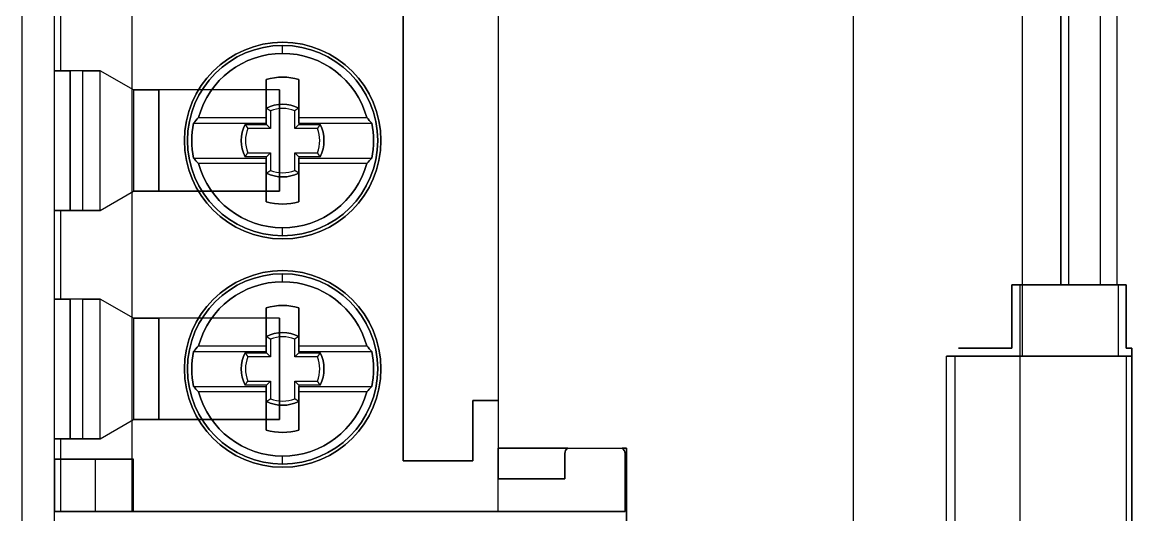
# Model space of a CAD drawing. Header units: inches. Extents: x 0 to 92454, y -34894 to 11.
# Drawn here: x 0.747 to 2.125, y 5.409 to 6.021 of the extents above; entities that cross this region are included whole.
import ezdxf

# ---------------------------------------------------------------- set-up
doc = ezdxf.new("R2010")
doc.units = ezdxf.units.IN
doc.header["$MEASUREMENT"] = 0

# ---------------------------------------------------------------- blocks, each defined once
blk = doc.blocks.new('2023_07_21_11_46_31_0481')
at = {"color": 7}
for p, q in [((45.2, 32.9, 152), (45.2, 241.9, 152)), ((18.986, 92.2, 123), (18.986, 182.6, 123)), ((20, 92.2, 151.99), (20, 182.6, 151.99)), ((22.45, 137.5, 123), (22.45, 182.5, 123)), ((31, 180.9, 142.19), (31, 139.1, 142.19)), ((31, 139.1, 151.99), (31, 180.9, 151.99)), ((34, 180.5, 152), (34, 139.5, 152)), ((50.533, 142.4, 142), (50.533, 167.4, 142)), ((51.739, 165.15, 151.7), (51.739, 144.65, 151.7)), ((51.739, 165.15, 151.7), (51.739, 144.65, 151.7)), ((51.746, 144.65, 151.7), (51.746, 165.15, 151.7)), ((51.746, 144.65, 151.7), (51.746, 165.15, 151.7)), ((52, 144.65, 145), (52, 165.15, 145)), ((53, 144.65, 142), (53, 165.15, 142)), ((53.525, 144.65, 151.7), (53.525, 165.15, 151.7)), ((34, 156.501, 142.19), (34, 141, 142.19)), ((20, 151.4, 151.79), (20, 154.2, 151.79)), ((20, 151.4, 123.39), (20, 154.2, 123.39)), ((20.2, 151.4, 151.99), (20.2, 154.2, 151.99)), ((20.2, 151.4, 151.99), (20.2, 154.2, 151.99)), ((20.2, 151.4, 123.19), (20.2, 154.2, 123.19)), ((27.2, 152.3, 145.49), (27.2, 152.3, 151.99)), ((27.2, 152.3, 145.49), (27.2, 152.3, 151.99)), ((27.2, 151.95, 147.89), (27.2, 152.2, 145.49)), ((27.2, 151.95, 147.89), (27.2, 152.2, 145.49)), ((20.2, 151.4, 151.99), (20.5, 151.4, 151.99)), ((20.5, 151.4, 151.99), (20.5, 147, 151.99)), ((21.45, 147, 130.69), (21.45, 151.4, 130.69)), ((22.5, 150.8, 130.69), (21.45, 151.4, 130.69)), ((26.685, 151.127, 146.79), (26.685, 151.127, 147.89)), ((26.685, 151.127, 146.79), (26.685, 149.75, 146.79)), ((26.685, 149.923, 147.89), (26.685, 151.127, 147.89)), ((27.715, 151.127, 146.79), (27.715, 151.127, 147.89)), ((27.715, 149.75, 146.79), (27.715, 151.127, 146.79)), ((27.715, 151.127, 147.89), (27.715, 149.923, 147.89)), ((27.1, 150.8, 130.69), (22.5, 150.8, 130.69)), ((27.1, 147.6, 130.69), (27.1, 150.8, 130.69)), ((26.688, 149.712, 146.79), (26.688, 150.225, 146.79)), ((26.819, 150.14, 146.3), (26.819, 149.581, 146.3)), ((27.581, 149.581, 146.3), (27.581, 150.14, 146.3)), ((27.712, 150.225, 146.79), (27.712, 149.712, 146.79)), ((24.547, 149.923, 147.89), (26.685, 149.923, 147.89)), ((27.715, 149.923, 147.89), (29.853, 149.923, 147.89)), ((24.389, 149.75, 146.79), (26.685, 149.75, 146.79)), ((26.017, 149.712, 146.79), (26.688, 149.712, 146.79)), ((26.819, 149.581, 146.3), (26.102, 149.581, 146.3)), ((28.298, 149.581, 146.3), (27.581, 149.581, 146.3)), ((27.712, 149.712, 146.79), (28.383, 149.712, 146.79)), ((27.715, 149.75, 146.79), (30.011, 149.75, 146.79)), ((26.102, 148.819, 146.3), (26.819, 148.819, 146.3)), ((26.819, 148.819, 146.3), (26.819, 148.26, 146.3)), ((27.581, 148.26, 146.3), (27.581, 148.819, 146.3)), ((27.581, 148.819, 146.3), (28.298, 148.819, 146.3)), ((24.389, 148.65, 146.79), (26.685, 148.65, 146.79)), ((26.685, 148.477, 147.89), (24.547, 148.477, 147.89)), ((26.688, 148.688, 146.79), (26.017, 148.688, 146.79)), ((26.685, 148.65, 146.79), (26.685, 147.273, 146.79)), ((26.685, 147.273, 147.89), (26.685, 148.477, 147.89)), ((26.688, 148.175, 146.79), (26.688, 148.688, 146.79)), ((28.383, 148.688, 146.79), (27.712, 148.688, 146.79)), ((27.712, 148.688, 146.79), (27.712, 148.175, 146.79)), ((27.715, 148.65, 146.79), (30.011, 148.65, 146.79)), ((27.715, 147.273, 146.79), (27.715, 148.65, 146.79)), ((27.715, 148.477, 147.89), (27.715, 147.273, 147.89)), ((29.853, 148.477, 147.89), (27.715, 148.477, 147.89)), ((21.45, 147, 130.69), (22.5, 147.6, 130.69)), ((22.5, 147.6, 130.69), (27.1, 147.6, 130.69)), ((20, 144.2, 151.79), (20, 147, 151.79)), ((20, 144.2, 123.39), (20, 147, 123.39)), ((20.5, 147, 151.99), (20.2, 147, 151.99)), ((20.2, 144.2, 151.99), (20.2, 147, 151.99)), ((20.2, 144.2, 151.99), (20.2, 147, 151.99)), ((20.2, 144.2, 123.19), (20.2, 147, 123.19)), ((26.685, 147.273, 146.79), (26.685, 147.273, 147.89)), ((27.715, 147.273, 146.79), (27.715, 147.273, 147.89)), ((27.2, 146.2, 145.49), (27.2, 146.45, 147.89)), ((27.2, 146.2, 145.49), (27.2, 146.45, 147.89)), ((27.2, 146.1, 151.99), (27.2, 146.1, 145.49)), ((27.2, 146.1, 151.99), (27.2, 146.1, 145.49)), ((27.2, 145.1, 145.49), (27.2, 145.1, 151.99)), ((27.2, 145.1, 145.49), (27.2, 145.1, 151.99)), ((27.2, 144.75, 147.89), (27.2, 145, 145.49)), ((27.2, 144.75, 147.89), (27.2, 145, 145.49)), ((50.2, 144.65, 145.443), (50.2, 142.65, 145.443)), ((50.2, 142.65, 151.257), (50.2, 144.65, 151.257)), ((50.45, 144.65, 147.688), (50.45, 142.4, 147.688)), ((50.45, 144.65, 149.312), (50.45, 142.4, 149.312)), ((51.746, 144.65, 151.7), (53.525, 144.65, 151.7)), ((53.8, 144.65, 142), (53, 144.65, 142)), ((53.55, 144.65, 147.688), (53.55, 142.4, 147.688)), ((53.55, 144.65, 149.312), (53.55, 142.4, 149.312)), ((53.8, 142.65, 142), (53.8, 144.65, 142)), ((20.2, 144.2, 151.99), (20.5, 144.2, 151.99)), ((20.5, 144.2, 151.99), (20.5, 139.8, 151.99)), ((21.45, 139.8, 130.69), (21.45, 144.2, 130.69)), ((22.5, 143.6, 130.69), (21.45, 144.2, 130.69)), ((26.685, 143.927, 146.79), (26.685, 143.927, 147.89)), ((26.685, 143.927, 146.79), (26.685, 142.55, 146.79)), ((26.685, 142.723, 147.89), (26.685, 143.927, 147.89)), ((27.715, 143.927, 146.79), (27.715, 143.927, 147.89)), ((27.715, 142.55, 146.79), (27.715, 143.927, 146.79)), ((27.715, 143.927, 147.89), (27.715, 142.723, 147.89)), ((27.1, 143.6, 130.69), (22.5, 143.6, 130.69)), ((27.1, 140.4, 130.69), (27.1, 143.6, 130.69)), ((26.688, 142.512, 146.79), (26.688, 143.025, 146.79)), ((26.819, 142.94, 146.3), (26.819, 142.381, 146.3)), ((27.581, 142.381, 146.3), (27.581, 142.94, 146.3)), ((27.712, 143.025, 146.79), (27.712, 142.512, 146.79)), ((24.389, 142.55, 146.79), (26.685, 142.55, 146.79)), ((24.547, 142.723, 147.89), (26.685, 142.723, 147.89)), ((26.017, 142.512, 146.79), (26.688, 142.512, 146.79)), ((27.712, 142.512, 146.79), (28.383, 142.512, 146.79)), ((27.715, 142.723, 147.89), (29.853, 142.723, 147.89)), ((27.715, 142.55, 146.79), (30.011, 142.55, 146.79)), ((53.982, 142.65, 142), (53.8, 142.65, 142)), ((53.982, 142.4, 142), (53.982, 142.65, 142)), ((26.819, 142.381, 146.3), (26.102, 142.381, 146.3)), ((28.298, 142.381, 146.3), (27.581, 142.381, 146.3)), ((48.4, 142.4, 146.5), (48.133, 142.4, 146.5)), ((48.133, 132.4, 146.5), (48.133, 142.4, 146.5)), ((48.4, 142.4, 146.5), (48.4, 132.4, 146.5)), ((53.8, 142.4, 152), (50.45, 142.4, 152)), ((50.45, 142.4, 152), (50.45, 132.4, 152)), ((50.533, 142.4, 142), (53.982, 142.4, 142)), ((53.8, 142.4, 152), (53.8, 132.4, 152)), ((24.389, 141.45, 146.79), (26.685, 141.45, 146.79)), ((26.688, 141.488, 146.79), (26.017, 141.488, 146.79)), ((26.102, 141.619, 146.3), (26.819, 141.619, 146.3)), ((26.685, 141.45, 146.79), (26.685, 140.073, 146.79)), ((26.688, 140.975, 146.79), (26.688, 141.488, 146.79)), ((26.819, 141.619, 146.3), (26.819, 141.06, 146.3)), ((27.581, 141.06, 146.3), (27.581, 141.619, 146.3)), ((27.581, 141.619, 146.3), (28.298, 141.619, 146.3)), ((28.383, 141.488, 146.79), (27.712, 141.488, 146.79)), ((27.712, 141.488, 146.79), (27.712, 140.975, 146.79)), ((27.715, 141.45, 146.79), (30.011, 141.45, 146.79)), ((27.715, 140.073, 146.79), (27.715, 141.45, 146.79)), ((26.685, 141.277, 147.89), (24.547, 141.277, 147.89)), ((26.685, 140.073, 147.89), (26.685, 141.277, 147.89)), ((27.715, 141.277, 147.89), (27.715, 140.073, 147.89)), ((29.853, 141.277, 147.89), (27.715, 141.277, 147.89)), ((33.2, 139.1, 142.19), (33.2, 141, 142.19)), ((33.2, 141, 142.19), (34, 141, 142.19)), ((34, 141, 151.99), (33.2, 141, 151.99)), ((33.2, 141, 151.99), (33.2, 139.1, 151.99)), ((34, 141, 151.99), (34, 139.5, 151.99)), ((21.45, 139.8, 130.69), (22.5, 140.4, 130.69)), ((22.5, 140.4, 130.69), (27.1, 140.4, 130.69)), ((26.685, 140.073, 146.79), (26.685, 140.073, 147.89)), ((27.715, 140.073, 146.79), (27.715, 140.073, 147.89)), ((20, 137.5, 123.39), (20, 139.8, 123.39)), ((20, 137.5, 151.79), (20, 139.8, 151.79)), ((20.5, 139.8, 151.99), (20.2, 139.8, 151.99)), ((20.2, 137.5, 151.99), (20.2, 139.8, 151.99)), ((20.2, 137.5, 123.19), (20.2, 139.8, 123.19)), ((20.2, 137.5, 151.99), (20.2, 139.8, 151.99)), ((34, 139.5, 152), (38.05, 139.5, 152)), ((34, 137.5, 151.99), (34, 139.5, 151.99)), ((36.195, 139.5, 123), (34, 139.5, 123)), ((34, 139.5, 123), (34, 138.53, 123)), ((36.1, 139.33, 123), (36.1, 139.33, 139.69)), ((36.1, 139.33, 139.69), (36.1, 138.53, 139.69)), ((36.1, 138.53, 123), (36.1, 139.33, 123)), ((36.195, 139.5, 123), (36.195, 139.5, 139.69)), ((36.195, 139.5, 139.69), (37.905, 139.5, 139.69)), ((38.05, 139.5, 123), (37.905, 139.5, 123)), ((37.905, 139.5, 139.69), (37.905, 139.5, 123)), ((38, 139.33, 123), (38, 137.5, 123)), ((38, 139.33, 139.69), (38, 139.33, 123)), ((38, 137.5, 139.69), (38, 139.33, 139.69)), ((38.05, 139.5, 152), (38.05, 135.3, 152)), ((38.05, 135.3, 123), (38.05, 139.5, 123)), ((20, 137.5, 124.29), (20, 139.15, 124.29)), ((20, 139.15, 124.29), (21.3, 139.15, 124.29)), ((21.3, 137.5, 124.29), (21.3, 139.15, 124.29)), ((27.2, 139, 145.49), (27.2, 139.25, 147.89)), ((27.2, 139, 145.49), (27.2, 139.25, 147.89)), ((31, 139.1, 142.19), (33.2, 139.1, 142.19)), ((33.2, 139.1, 151.99), (31, 139.1, 151.99)), ((27.2, 138.9, 151.99), (27.2, 138.9, 145.49)), ((27.2, 138.9, 151.99), (27.2, 138.9, 145.49)), ((36.1, 138.53, 139.69), (34, 138.53, 139.69)), ((34, 137.5, 139.69), (34, 138.53, 139.69)), ((34, 138.53, 123), (36.1, 138.53, 123)), ((21.3, 137.5, 124.29), (20, 137.5, 124.29)), ((20.2, 137.5, 151.99), (34, 137.5, 151.99)), ((38, 137.5, 123), (22.45, 137.5, 123)), ((34, 137.5, 139.69), (38, 137.5, 139.69))]:
    blk.add_line(p, q, dxfattribs=at)
at = {"color": 7, "extrusion": (0.882353, 0, 0.470588)}
for p, q in [((45.2, 32.9, 152), (45.2, 241.9, 152)), ((50.533, 142.4, 142), (50.533, 167.4, 142)), ((48.133, 132.4, 146.5), (48.133, 142.4, 146.5)), ((48.133, 142.4, 146.5), (50.533, 142.4, 142))]:
    blk.add_line(p, q, dxfattribs=at)
at = {"color": 7, "extrusion": (-0.994891, 0, 0.100955)}
blk.add_line((18.986, 92.2, 123), (18.986, 182.6, 123), dxfattribs=at)
at = {"color": 7, "extrusion": (1, 0, 0)}
for p, q in [((20, 92.2, 151.99), (20, 182.6, 151.99)), ((31, 139.1, 151.99), (31, 180.9, 151.99)), ((31, 180.9, 142.19), (31, 139.1, 142.19)), ((20, 151.4, 151.79), (20, 154.2, 151.79)), ((20, 147, 143.99), (20, 151.4, 143.99)), ((20, 151.4, 143.99), (20, 151.4, 151.79)), ((26.685, 151.127, 146.79), (26.685, 149.75, 146.79)), ((26.685, 151.127, 146.79), (26.685, 151.127, 147.89)), ((26.685, 149.923, 147.89), (26.685, 151.127, 147.89)), ((26.685, 149.75, 146.79), (26.685, 149.923, 147.89)), ((26.685, 148.477, 147.89), (26.685, 148.65, 146.79)), ((26.685, 148.65, 146.79), (26.685, 147.273, 146.79)), ((26.685, 147.273, 147.89), (26.685, 148.477, 147.89)), ((20, 144.2, 151.79), (20, 147, 151.79)), ((20, 147, 151.79), (20, 147, 143.99)), ((26.685, 147.273, 146.79), (26.685, 147.273, 147.89)), ((50.2, 144.65, 145.443), (50.2, 142.65, 145.443)), ((50.2, 144.65, 145.443), (50.2, 144.65, 151.257)), ((50.2, 142.65, 151.257), (50.2, 144.65, 151.257)), ((20, 139.8, 143.99), (20, 144.2, 143.99)), ((20, 144.2, 143.99), (20, 144.2, 151.79)), ((26.685, 143.927, 146.79), (26.685, 142.55, 146.79)), ((26.685, 143.927, 146.79), (26.685, 143.927, 147.89)), ((26.685, 142.723, 147.89), (26.685, 143.927, 147.89)), ((26.685, 142.55, 146.79), (26.685, 142.723, 147.89)), ((50.2, 142.65, 151.257), (50.2, 142.65, 145.443)), ((26.685, 141.277, 147.89), (26.685, 141.45, 146.79)), ((26.685, 141.45, 146.79), (26.685, 140.073, 146.79)), ((26.685, 140.073, 147.89), (26.685, 141.277, 147.89)), ((26.685, 140.073, 146.79), (26.685, 140.073, 147.89)), ((20, 137.5, 151.79), (20, 139.8, 151.79)), ((20, 139.8, 151.79), (20, 139.8, 143.99)), ((34, 139.5, 123), (34, 138.53, 123)), ((34, 139.5, 123), (34, 139.5, 151.99)), ((34, 137.5, 151.99), (34, 139.5, 151.99)), ((38, 139.33, 123), (38, 137.5, 123)), ((38, 139.33, 139.69), (38, 139.33, 123)), ((38, 137.5, 139.69), (38, 139.33, 139.69)), ((20, 135.8, 143.99), (20, 139.15, 143.99)), ((20, 139.15, 143.99), (20, 139.15, 150.59)), ((20, 139.15, 150.59), (20, 137.5, 150.59)), ((31, 139.1, 151.99), (31, 139.1, 142.19)), ((34, 137.5, 139.69), (34, 138.53, 139.69)), ((34, 138.53, 123), (34, 138.53, 139.69)), ((20, 137.5, 150.59), (20, 137.5, 151.79)), ((34, 137.5, 151.99), (34, 137.5, 139.69)), ((38, 137.5, 139.69), (38, 137.5, 123))]:
    blk.add_line(p, q, dxfattribs=at)
at = {"color": 7, "extrusion": (0, 0, -1)}
for p, q in [((22.45, 137.5, 123.19), (22.45, 182.5, 123.19)), ((20, 151.4, 143.99), (20, 154.2, 143.99)), ((20.2, 151.4, 123.19), (20.2, 154.2, 123.19)), ((20, 147, 143.99), (20, 151.4, 143.99)), ((20.9, 151.4, 123.19), (20.2, 151.4, 123.19)), ((21.45, 151.4, 150.99), (20.5, 151.4, 150.99)), ((20.5, 147, 150.99), (20.5, 151.4, 150.99)), ((20.9, 147, 123.19), (20.9, 151.4, 123.19)), ((22.5, 150.8, 150.99), (21.45, 151.4, 150.99)), ((22.5, 150.8, 134.89), (22.5, 147.6, 134.89)), ((27.1, 150.8, 134.89), (22.5, 150.8, 134.89)), ((23.3, 150.8, 150.99), (22.5, 150.8, 150.99)), ((23.3, 147.6, 150.99), (23.3, 150.8, 150.99)), ((27.1, 150.8, 134.89), (27.1, 147.6, 134.89)), ((21.45, 147, 150.99), (22.5, 147.6, 150.99)), ((27.1, 147.6, 134.89), (22.5, 147.6, 134.89)), ((22.5, 147.6, 150.99), (23.3, 147.6, 150.99)), ((20, 144.2, 143.99), (20, 147, 143.99)), ((20.2, 144.2, 123.19), (20.2, 147, 123.19)), ((20.2, 147, 123.19), (20.9, 147, 123.19)), ((21.45, 147, 150.99), (20.5, 147, 150.99)), ((20, 139.8, 143.99), (20, 144.2, 143.99)), ((20.9, 144.2, 123.19), (20.2, 144.2, 123.19)), ((21.45, 144.2, 150.99), (20.5, 144.2, 150.99)), ((20.5, 139.8, 150.99), (20.5, 144.2, 150.99)), ((20.9, 139.8, 123.19), (20.9, 144.2, 123.19)), ((22.5, 143.6, 150.99), (21.45, 144.2, 150.99)), ((22.5, 143.6, 134.89), (22.5, 140.4, 134.89)), ((27.1, 143.6, 134.89), (22.5, 143.6, 134.89)), ((23.3, 143.6, 150.99), (22.5, 143.6, 150.99)), ((23.3, 140.4, 150.99), (23.3, 143.6, 150.99)), ((27.1, 143.6, 134.89), (27.1, 140.4, 134.89)), ((21.45, 139.8, 150.99), (22.5, 140.4, 150.99)), ((27.1, 140.4, 134.89), (22.5, 140.4, 134.89)), ((22.5, 140.4, 150.99), (23.3, 140.4, 150.99)), ((20, 139.15, 143.99), (20, 139.8, 143.99)), ((20.2, 137.5, 123.19), (20.2, 139.8, 123.19)), ((20.2, 139.8, 123.19), (20.9, 139.8, 123.19)), ((21.45, 139.8, 150.99), (20.5, 139.8, 150.99)), ((20, 135.8, 143.99), (20, 139.15, 143.99)), ((20, 139.15, 150.59), (20, 137.5, 150.59)), ((22.5, 139.15, 150.59), (20, 139.15, 150.59)), ((22.5, 137.5, 150.59), (22.5, 139.15, 150.59)), ((20, 137.5, 150.59), (22.5, 137.5, 150.59)), ((22.45, 137.5, 123.19), (20.2, 137.5, 123.19))]:
    blk.add_line(p, q, dxfattribs=at)
at = {"color": 7, "extrusion": (-1, 0, 0)}
for p, q in [((22.45, 137.5, 123), (22.45, 182.5, 123)), ((22.45, 137.5, 123.19), (22.45, 182.5, 123.19)), ((34, 180.5, 152), (34, 139.5, 152)), ((52, 144.65, 145), (52, 165.15, 145)), ((52, 144.65, 143), (52, 165.15, 143)), ((34, 156.501, 142.19), (34, 141, 142.19)), ((20, 151.4, 143.99), (20, 154.2, 143.99)), ((20, 151.4, 123.39), (20, 154.2, 123.39)), ((20, 151.4, 123.39), (20, 151.4, 143.99)), ((20.5, 151.4, 150.99), (20.5, 151.4, 151.99)), ((20.5, 147, 150.99), (20.5, 151.4, 150.99)), ((20.5, 151.4, 151.99), (20.5, 147, 151.99)), ((20.9, 151.4, 123.19), (20.9, 151.4, 129.09)), ((20.9, 147, 123.19), (20.9, 151.4, 123.19)), ((20.9, 147, 129.09), (20.9, 151.4, 129.09)), ((21.45, 147, 130.69), (21.45, 151.4, 130.69)), ((21.45, 151.4, 129.64), (21.45, 151.4, 130.69)), ((21.45, 147, 129.64), (21.45, 151.4, 129.64)), ((27.715, 151.127, 147.89), (27.715, 149.923, 147.89)), ((27.715, 151.127, 146.79), (27.715, 151.127, 147.89)), ((27.715, 149.75, 146.79), (27.715, 151.127, 146.79)), ((22.5, 150.8, 143.104), (22.5, 147.6, 143.104)), ((22.5, 150.8, 143.104), (22.5, 150.8, 134.89)), ((22.5, 150.8, 134.89), (22.5, 147.6, 134.89)), ((23.3, 150.8, 144.49), (23.3, 147.6, 144.49)), ((23.3, 147.6, 150.99), (23.3, 150.8, 150.99)), ((23.3, 150.8, 150.99), (23.3, 150.8, 144.49)), ((27.1, 147.6, 130.69), (27.1, 150.8, 130.69)), ((27.1, 150.8, 134.89), (27.1, 147.6, 134.89)), ((27.1, 150.8, 130.69), (27.1, 150.8, 134.89)), ((27.715, 149.923, 147.89), (27.715, 149.75, 146.79)), ((27.715, 148.65, 146.79), (27.715, 148.477, 147.89)), ((27.715, 147.273, 146.79), (27.715, 148.65, 146.79)), ((27.715, 148.477, 147.89), (27.715, 147.273, 147.89)), ((22.5, 147.6, 143.104), (22.5, 147.6, 134.89)), ((23.3, 147.6, 150.99), (23.3, 147.6, 144.49)), ((27.1, 147.6, 134.89), (27.1, 147.6, 130.69)), ((20, 144.2, 143.99), (20, 147, 143.99)), ((20, 147, 143.99), (20, 147, 123.39)), ((20, 144.2, 123.39), (20, 147, 123.39)), ((20.5, 147, 150.99), (20.5, 147, 151.99)), ((20.9, 147, 123.19), (20.9, 147, 129.09)), ((21.45, 147, 129.64), (21.45, 147, 130.69)), ((27.715, 147.273, 146.79), (27.715, 147.273, 147.89)), ((50.45, 144.65, 149.312), (50.45, 144.65, 147.688)), ((50.45, 144.65, 147.688), (50.45, 142.4, 147.688)), ((50.45, 144.65, 149.312), (50.45, 142.4, 149.312)), ((52, 144.65, 143), (52, 144.65, 145)), ((53.8, 144.65, 151.828), (53.8, 142.65, 151.828)), ((53.8, 144.65, 151.828), (53.8, 144.65, 142)), ((53.8, 142.65, 142), (53.8, 144.65, 142)), ((20, 144.2, 123.39), (20, 144.2, 143.99)), ((20.5, 144.2, 150.99), (20.5, 144.2, 151.99)), ((20.5, 139.8, 150.99), (20.5, 144.2, 150.99)), ((20.5, 144.2, 151.99), (20.5, 139.8, 151.99)), ((20.9, 144.2, 123.19), (20.9, 144.2, 129.09)), ((20.9, 139.8, 123.19), (20.9, 144.2, 123.19)), ((20.9, 139.8, 129.09), (20.9, 144.2, 129.09)), ((21.45, 139.8, 130.69), (21.45, 144.2, 130.69)), ((21.45, 144.2, 129.64), (21.45, 144.2, 130.69)), ((21.45, 139.8, 129.64), (21.45, 144.2, 129.64)), ((27.715, 143.927, 147.89), (27.715, 142.723, 147.89)), ((27.715, 143.927, 146.79), (27.715, 143.927, 147.89)), ((27.715, 142.55, 146.79), (27.715, 143.927, 146.79)), ((22.5, 143.6, 143.104), (22.5, 140.4, 143.104)), ((22.5, 143.6, 143.104), (22.5, 143.6, 134.89)), ((22.5, 143.6, 134.89), (22.5, 140.4, 134.89)), ((23.3, 143.6, 144.49), (23.3, 140.4, 144.49)), ((23.3, 140.4, 150.99), (23.3, 143.6, 150.99)), ((23.3, 143.6, 150.99), (23.3, 143.6, 144.49)), ((27.1, 140.4, 130.69), (27.1, 143.6, 130.69)), ((27.1, 143.6, 134.89), (27.1, 140.4, 134.89)), ((27.1, 143.6, 130.69), (27.1, 143.6, 134.89)), ((27.715, 142.723, 147.89), (27.715, 142.55, 146.79)), ((53.8, 142.65, 142), (53.8, 142.65, 151.828)), ((53.982, 142.65, 151.913), (53.982, 132.15, 151.913)), ((53.982, 142.65, 151.913), (53.982, 142.65, 142)), ((53.982, 142.4, 142), (53.982, 142.65, 142)), ((48.4, 142.4, 149.95), (48.4, 132.4, 149.95)), ((48.4, 142.4, 149.95), (48.4, 142.4, 146.5)), ((48.4, 142.4, 146.5), (48.4, 132.4, 146.5)), ((50.45, 142.4, 149.312), (50.45, 142.4, 147.688)), ((53.982, 142.4, 151.818), (53.982, 142.4, 142)), ((53.982, 132.4, 151.818), (53.982, 142.4, 151.818)), ((27.715, 141.45, 146.79), (27.715, 141.277, 147.89)), ((27.715, 140.073, 146.79), (27.715, 141.45, 146.79)), ((27.715, 141.277, 147.89), (27.715, 140.073, 147.89)), ((33.2, 141, 151.99), (33.2, 139.1, 151.99)), ((33.2, 141, 151.99), (33.2, 141, 142.19)), ((33.2, 139.1, 142.19), (33.2, 141, 142.19)), ((34, 141, 151.99), (34, 139.5, 151.99)), ((34, 141, 142.19), (34, 141, 151.99)), ((22.5, 140.4, 143.104), (22.5, 140.4, 134.89)), ((23.3, 140.4, 150.99), (23.3, 140.4, 144.49)), ((27.1, 140.4, 134.89), (27.1, 140.4, 130.69)), ((27.715, 140.073, 146.79), (27.715, 140.073, 147.89)), ((20, 139.15, 143.99), (20, 139.8, 143.99)), ((20, 139.8, 143.99), (20, 139.8, 123.39)), ((20, 137.5, 123.39), (20, 139.8, 123.39)), ((20.5, 139.8, 150.99), (20.5, 139.8, 151.99)), ((20.9, 139.8, 123.19), (20.9, 139.8, 129.09)), ((21.45, 139.8, 129.64), (21.45, 139.8, 130.69)), ((34, 139.5, 151.99), (34, 139.5, 152)), ((36.1, 138.53, 123), (36.1, 139.33, 123)), ((36.1, 139.33, 139.69), (36.1, 138.53, 139.69)), ((36.1, 139.33, 123), (36.1, 139.33, 139.69)), ((38.05, 139.5, 152), (38.05, 135.3, 152)), ((38.05, 139.5, 123), (38.05, 139.5, 152)), ((38.05, 135.3, 123), (38.05, 139.5, 123)), ((20, 137.5, 124.29), (20, 139.15, 124.29)), ((20, 139.15, 124.29), (20, 139.15, 143.99)), ((22.5, 139.15, 126.368), (22.5, 139.15, 150.59)), ((22.5, 137.5, 126.368), (22.5, 139.15, 126.368)), ((22.5, 137.5, 150.59), (22.5, 139.15, 150.59)), ((33.2, 139.1, 151.99), (33.2, 139.1, 142.19)), ((36.1, 138.53, 123), (36.1, 138.53, 139.69)), ((20, 137.5, 123.39), (20, 137.5, 124.29)), ((22.45, 137.5, 123), (22.45, 137.5, 123.19)), ((22.5, 137.5, 150.59), (22.5, 137.5, 126.368))]:
    blk.add_line(p, q, dxfattribs=at)
at = {"color": 7, "extrusion": (-0.707107, 0, -0.707107)}
for p, q in [((52, 144.65, 143), (52, 165.15, 143)), ((53, 144.65, 142), (53, 165.15, 142)), ((53, 144.65, 142), (52, 144.65, 143))]:
    blk.add_line(p, q, dxfattribs=at)
at = {"color": 7, "extrusion": (-0.422618, 0, 0.906308)}
for p, q in [((53.525, 144.65, 151.7), (53.525, 165.15, 151.7)), ((53.525, 144.65, 151.7), (53.8, 144.65, 151.828)), ((53.8, 144.65, 151.828), (53.8, 142.65, 151.828)), ((53.8, 142.65, 151.828), (53.982, 142.65, 151.913)), ((53.982, 142.65, 151.913), (53.982, 132.15, 151.913))]:
    blk.add_line(p, q, dxfattribs=at)
at = {"color": 7, "extrusion": (0, -1, 0)}
for p, q in [((20, 151.4, 143.99), (20, 151.4, 151.79)), ((20, 151.4, 123.39), (20, 151.4, 143.99)), ((20.2, 151.4, 151.99), (20.5, 151.4, 151.99)), ((20.9, 151.4, 123.19), (20.2, 151.4, 123.19)), ((21.45, 151.4, 150.99), (20.5, 151.4, 150.99)), ((20.5, 151.4, 150.99), (20.5, 151.4, 151.99)), ((20.9, 151.4, 123.19), (20.9, 151.4, 129.09)), ((20.9, 151.4, 129.09), (21.45, 151.4, 129.64)), ((21.45, 151.4, 129.64), (21.45, 151.4, 130.69)), ((21.45, 151.4, 130.69), (21.45, 151.4, 150.99)), ((22.5, 150.8, 143.104), (23.3, 150.8, 144.49)), ((23.3, 150.8, 150.99), (22.5, 150.8, 150.99)), ((22.5, 150.8, 150.99), (22.5, 150.8, 143.104)), ((27.1, 150.8, 134.89), (22.5, 150.8, 134.89)), ((22.5, 150.8, 134.89), (22.5, 150.8, 130.69)), ((27.1, 150.8, 130.69), (22.5, 150.8, 130.69)), ((23.3, 150.8, 150.99), (23.3, 150.8, 144.49)), ((27.1, 150.8, 130.69), (27.1, 150.8, 134.89)), ((50.2, 144.65, 145.443), (50.2, 144.65, 151.257)), ((50.45, 144.65, 149.312), (50.45, 144.65, 147.688)), ((51.746, 144.65, 151.7), (53.525, 144.65, 151.7)), ((52, 144.65, 143), (52, 144.65, 145)), ((53, 144.65, 142), (52, 144.65, 143)), ((53.8, 144.65, 142), (53, 144.65, 142)), ((53.525, 144.65, 151.7), (53.8, 144.65, 151.828)), ((53.55, 144.65, 147.688), (53.55, 144.65, 149.312)), ((53.8, 144.65, 151.828), (53.8, 144.65, 142)), ((20, 144.2, 143.99), (20, 144.2, 151.79)), ((20, 144.2, 123.39), (20, 144.2, 143.99)), ((20.2, 144.2, 151.99), (20.5, 144.2, 151.99)), ((20.9, 144.2, 123.19), (20.2, 144.2, 123.19)), ((21.45, 144.2, 150.99), (20.5, 144.2, 150.99)), ((20.5, 144.2, 150.99), (20.5, 144.2, 151.99)), ((20.9, 144.2, 123.19), (20.9, 144.2, 129.09)), ((20.9, 144.2, 129.09), (21.45, 144.2, 129.64)), ((21.45, 144.2, 129.64), (21.45, 144.2, 130.69)), ((21.45, 144.2, 130.69), (21.45, 144.2, 150.99)), ((22.5, 143.6, 143.104), (23.3, 143.6, 144.49)), ((23.3, 143.6, 150.99), (22.5, 143.6, 150.99)), ((22.5, 143.6, 150.99), (22.5, 143.6, 143.104)), ((27.1, 143.6, 134.89), (22.5, 143.6, 134.89)), ((22.5, 143.6, 134.89), (22.5, 143.6, 130.69)), ((27.1, 143.6, 130.69), (22.5, 143.6, 130.69)), ((23.3, 143.6, 150.99), (23.3, 143.6, 144.49)), ((27.1, 143.6, 130.69), (27.1, 143.6, 134.89)), ((50.2, 142.65, 151.257), (50.2, 142.65, 145.443)), ((53.982, 142.65, 142), (53.8, 142.65, 142)), ((53.8, 142.65, 151.828), (53.982, 142.65, 151.913)), ((53.8, 142.65, 142), (53.8, 142.65, 151.828)), ((53.982, 142.65, 151.913), (53.982, 142.65, 142)), ((34, 139.5, 152), (38.05, 139.5, 152)), ((34, 139.5, 151.99), (34, 139.5, 152)), ((34, 139.5, 123), (34, 139.5, 151.99)), ((36.195, 139.5, 123), (34, 139.5, 123)), ((36.195, 139.5, 123), (36.195, 139.5, 139.69)), ((36.195, 139.5, 139.69), (37.905, 139.5, 139.69)), ((37.905, 139.5, 139.69), (37.905, 139.5, 123)), ((38.05, 139.5, 123), (37.905, 139.5, 123)), ((38.05, 139.5, 123), (38.05, 139.5, 152)), ((20, 139.15, 124.29), (20, 139.15, 143.99)), ((20, 139.15, 124.29), (21.3, 139.15, 124.29)), ((22.5, 139.15, 150.59), (20, 139.15, 150.59)), ((20, 139.15, 143.99), (20, 139.15, 150.59)), ((21.3, 139.15, 124.29), (22.5, 139.15, 126.368)), ((22.5, 139.15, 126.368), (22.5, 139.15, 150.59)), ((20, 137.5, 150.59), (20, 137.5, 151.79)), ((20, 137.5, 150.59), (22.5, 137.5, 150.59)), ((21.3, 137.5, 124.29), (20, 137.5, 124.29)), ((20, 137.5, 123.39), (20, 137.5, 124.29)), ((20.2, 137.5, 151.99), (34, 137.5, 151.99)), ((22.45, 137.5, 123.19), (20.2, 137.5, 123.19)), ((22.5, 137.5, 126.368), (21.3, 137.5, 124.29)), ((38, 137.5, 123), (22.45, 137.5, 123)), ((22.45, 137.5, 123), (22.45, 137.5, 123.19)), ((22.5, 137.5, 150.59), (22.5, 137.5, 126.368)), ((34, 137.5, 139.69), (38, 137.5, 139.69)), ((34, 137.5, 151.99), (34, 137.5, 139.69)), ((38, 137.5, 139.69), (38, 137.5, 123))]:
    blk.add_line(p, q, dxfattribs=at)
at = {"color": 7, "extrusion": (-0.707107, 0, 0.707107)}
for p, q in [((20.9, 151.4, 129.09), (21.45, 151.4, 129.64)), ((20.9, 147, 129.09), (20.9, 151.4, 129.09)), ((21.45, 147, 129.64), (21.45, 151.4, 129.64)), ((20.9, 147, 129.09), (21.45, 147, 129.64)), ((20.9, 144.2, 129.09), (21.45, 144.2, 129.64)), ((20.9, 139.8, 129.09), (20.9, 144.2, 129.09)), ((21.45, 139.8, 129.64), (21.45, 144.2, 129.64)), ((50.45, 142.4, 152), (48.4, 142.4, 149.95)), ((48.4, 142.4, 149.95), (48.4, 132.4, 149.95)), ((50.45, 142.4, 152), (50.45, 132.4, 152)), ((20.9, 139.8, 129.09), (21.45, 139.8, 129.64))]:
    blk.add_line(p, q, dxfattribs=at)
at = {"color": 7, "extrusion": (-0.496139, -0.868243, 0)}
for p, q in [((22.5, 150.8, 130.69), (21.45, 151.4, 130.69)), ((22.5, 150.8, 150.99), (21.45, 151.4, 150.99)), ((21.45, 151.4, 130.69), (21.45, 151.4, 150.99)), ((22.5, 150.8, 134.89), (22.5, 150.8, 130.69)), ((22.5, 150.8, 143.104), (22.5, 150.8, 134.89)), ((22.5, 150.8, 150.99), (22.5, 150.8, 143.104)), ((22.5, 143.6, 130.69), (21.45, 144.2, 130.69)), ((22.5, 143.6, 150.99), (21.45, 144.2, 150.99)), ((21.45, 144.2, 130.69), (21.45, 144.2, 150.99)), ((22.5, 143.6, 134.89), (22.5, 143.6, 130.69)), ((22.5, 143.6, 143.104), (22.5, 143.6, 134.89)), ((22.5, 143.6, 150.99), (22.5, 143.6, 143.104))]:
    blk.add_line(p, q, dxfattribs=at)
at = {"color": 7, "extrusion": (-0.866025, 0, 0.5)}
for p, q in [((22.5, 150.8, 143.104), (23.3, 150.8, 144.49)), ((22.5, 150.8, 143.104), (22.5, 147.6, 143.104)), ((23.3, 150.8, 144.49), (23.3, 147.6, 144.49)), ((23.3, 147.6, 144.49), (22.5, 147.6, 143.104)), ((22.5, 143.6, 143.104), (23.3, 143.6, 144.49)), ((22.5, 143.6, 143.104), (22.5, 140.4, 143.104)), ((23.3, 143.6, 144.49), (23.3, 140.4, 144.49)), ((23.3, 140.4, 144.49), (22.5, 140.4, 143.104)), ((21.3, 139.15, 124.29), (22.5, 139.15, 126.368)), ((21.3, 137.5, 124.29), (21.3, 139.15, 124.29)), ((22.5, 137.5, 126.368), (22.5, 139.15, 126.368)), ((22.5, 137.5, 126.368), (21.3, 137.5, 124.29))]:
    blk.add_line(p, q, dxfattribs=at)
at = {"color": 7, "extrusion": (0.965926, 0, 0.258819)}
for p, q in [((26.688, 149.712, 146.79), (26.688, 150.225, 146.79)), ((26.819, 150.14, 146.3), (26.819, 149.581, 146.3)), ((26.688, 149.712, 146.79), (26.819, 149.581, 146.3)), ((26.688, 148.688, 146.79), (26.819, 148.819, 146.3)), ((26.819, 148.819, 146.3), (26.819, 148.26, 146.3)), ((26.688, 148.175, 146.79), (26.688, 148.688, 146.79)), ((26.688, 142.512, 146.79), (26.688, 143.025, 146.79)), ((26.819, 142.94, 146.3), (26.819, 142.381, 146.3)), ((26.688, 142.512, 146.79), (26.819, 142.381, 146.3)), ((26.688, 141.488, 146.79), (26.819, 141.619, 146.3)), ((26.688, 140.975, 146.79), (26.688, 141.488, 146.79)), ((26.819, 141.619, 146.3), (26.819, 141.06, 146.3))]:
    blk.add_line(p, q, dxfattribs=at)
at = {"color": 7, "extrusion": (-0.965926, 0, 0.258819)}
for p, q in [((27.581, 149.581, 146.3), (27.581, 150.14, 146.3)), ((27.712, 150.225, 146.79), (27.712, 149.712, 146.79)), ((27.712, 149.712, 146.79), (27.581, 149.581, 146.3)), ((27.712, 148.688, 146.79), (27.581, 148.819, 146.3)), ((27.581, 148.26, 146.3), (27.581, 148.819, 146.3)), ((27.712, 148.688, 146.79), (27.712, 148.175, 146.79)), ((27.581, 142.381, 146.3), (27.581, 142.94, 146.3)), ((27.712, 143.025, 146.79), (27.712, 142.512, 146.79)), ((27.712, 142.512, 146.79), (27.581, 142.381, 146.3)), ((27.712, 141.488, 146.79), (27.581, 141.619, 146.3)), ((27.581, 141.06, 146.3), (27.581, 141.619, 146.3)), ((27.712, 141.488, 146.79), (27.712, 140.975, 146.79))]:
    blk.add_line(p, q, dxfattribs=at)
at = {"color": 7, "extrusion": (0, -0.987801, 0.155722)}
for p, q in [((24.547, 149.923, 147.89), (26.685, 149.923, 147.89)), ((26.685, 149.75, 146.79), (26.685, 149.923, 147.89)), ((27.715, 149.923, 147.89), (27.715, 149.75, 146.79)), ((27.715, 149.923, 147.89), (29.853, 149.923, 147.89)), ((24.389, 149.75, 146.79), (26.685, 149.75, 146.79)), ((27.715, 149.75, 146.79), (30.011, 149.75, 146.79)), ((24.389, 142.55, 146.79), (26.685, 142.55, 146.79)), ((24.547, 142.723, 147.89), (26.685, 142.723, 147.89)), ((26.685, 142.55, 146.79), (26.685, 142.723, 147.89)), ((27.715, 142.723, 147.89), (27.715, 142.55, 146.79)), ((27.715, 142.723, 147.89), (29.853, 142.723, 147.89)), ((27.715, 142.55, 146.79), (30.011, 142.55, 146.79))]:
    blk.add_line(p, q, dxfattribs=at)
at = {"color": 7, "extrusion": (0, -0.965926, 0.258819)}
for p, q in [((26.017, 149.712, 146.79), (26.688, 149.712, 146.79)), ((26.819, 149.581, 146.3), (26.102, 149.581, 146.3)), ((26.688, 149.712, 146.79), (26.819, 149.581, 146.3)), ((27.712, 149.712, 146.79), (27.581, 149.581, 146.3)), ((28.298, 149.581, 146.3), (27.581, 149.581, 146.3)), ((27.712, 149.712, 146.79), (28.383, 149.712, 146.79)), ((26.017, 142.512, 146.79), (26.688, 142.512, 146.79)), ((26.688, 142.512, 146.79), (26.819, 142.381, 146.3)), ((27.712, 142.512, 146.79), (27.581, 142.381, 146.3)), ((27.712, 142.512, 146.79), (28.383, 142.512, 146.79)), ((26.819, 142.381, 146.3), (26.102, 142.381, 146.3)), ((28.298, 142.381, 146.3), (27.581, 142.381, 146.3))]:
    blk.add_line(p, q, dxfattribs=at)
at = {"color": 7, "extrusion": (0, 0.965926, 0.258819)}
for p, q in [((26.102, 148.819, 146.3), (26.819, 148.819, 146.3)), ((26.688, 148.688, 146.79), (26.819, 148.819, 146.3)), ((27.581, 148.819, 146.3), (28.298, 148.819, 146.3)), ((27.712, 148.688, 146.79), (27.581, 148.819, 146.3)), ((26.688, 148.688, 146.79), (26.017, 148.688, 146.79)), ((28.383, 148.688, 146.79), (27.712, 148.688, 146.79)), ((26.688, 141.488, 146.79), (26.017, 141.488, 146.79)), ((26.102, 141.619, 146.3), (26.819, 141.619, 146.3)), ((26.688, 141.488, 146.79), (26.819, 141.619, 146.3)), ((27.581, 141.619, 146.3), (28.298, 141.619, 146.3)), ((27.712, 141.488, 146.79), (27.581, 141.619, 146.3)), ((28.383, 141.488, 146.79), (27.712, 141.488, 146.79))]:
    blk.add_line(p, q, dxfattribs=at)
at = {"color": 7, "extrusion": (0, 0.987801, 0.155722)}
for p, q in [((24.389, 148.65, 146.79), (26.685, 148.65, 146.79)), ((26.685, 148.477, 147.89), (24.547, 148.477, 147.89)), ((26.685, 148.477, 147.89), (26.685, 148.65, 146.79)), ((27.715, 148.65, 146.79), (27.715, 148.477, 147.89)), ((27.715, 148.65, 146.79), (30.011, 148.65, 146.79)), ((29.853, 148.477, 147.89), (27.715, 148.477, 147.89)), ((24.389, 141.45, 146.79), (26.685, 141.45, 146.79)), ((26.685, 141.277, 147.89), (26.685, 141.45, 146.79)), ((27.715, 141.45, 146.79), (27.715, 141.277, 147.89)), ((27.715, 141.45, 146.79), (30.011, 141.45, 146.79)), ((26.685, 141.277, 147.89), (24.547, 141.277, 147.89)), ((29.853, 141.277, 147.89), (27.715, 141.277, 147.89))]:
    blk.add_line(p, q, dxfattribs=at)
at = {"color": 7, "extrusion": (-0.496139, 0.868243, 0)}
for p, q in [((21.45, 147, 130.69), (22.5, 147.6, 130.69)), ((21.45, 147, 150.99), (22.5, 147.6, 150.99)), ((22.5, 147.6, 150.99), (22.5, 147.6, 143.104)), ((22.5, 147.6, 143.104), (22.5, 147.6, 134.89)), ((22.5, 147.6, 134.89), (22.5, 147.6, 130.69)), ((21.45, 147, 130.69), (21.45, 147, 150.99)), ((21.45, 139.8, 130.69), (22.5, 140.4, 130.69)), ((21.45, 139.8, 150.99), (22.5, 140.4, 150.99)), ((22.5, 140.4, 150.99), (22.5, 140.4, 143.104)), ((22.5, 140.4, 143.104), (22.5, 140.4, 134.89)), ((22.5, 140.4, 134.89), (22.5, 140.4, 130.69)), ((21.45, 139.8, 130.69), (21.45, 139.8, 150.99))]:
    blk.add_line(p, q, dxfattribs=at)
at = {"color": 7, "extrusion": (0, 1, 0)}
for p, q in [((27.1, 147.6, 134.89), (22.5, 147.6, 134.89)), ((22.5, 147.6, 130.69), (27.1, 147.6, 130.69)), ((22.5, 147.6, 134.89), (22.5, 147.6, 130.69)), ((23.3, 147.6, 144.49), (22.5, 147.6, 143.104)), ((22.5, 147.6, 150.99), (22.5, 147.6, 143.104)), ((22.5, 147.6, 150.99), (23.3, 147.6, 150.99)), ((23.3, 147.6, 150.99), (23.3, 147.6, 144.49)), ((27.1, 147.6, 134.89), (27.1, 147.6, 130.69)), ((20, 147, 143.99), (20, 147, 123.39)), ((20, 147, 151.79), (20, 147, 143.99)), ((20.2, 147, 123.19), (20.9, 147, 123.19)), ((20.5, 147, 151.99), (20.2, 147, 151.99)), ((20.5, 147, 150.99), (20.5, 147, 151.99)), ((21.45, 147, 150.99), (20.5, 147, 150.99)), ((20.9, 147, 129.09), (21.45, 147, 129.64)), ((20.9, 147, 123.19), (20.9, 147, 129.09)), ((21.45, 147, 130.69), (21.45, 147, 150.99)), ((21.45, 147, 129.64), (21.45, 147, 130.69)), ((48.133, 142.4, 146.5), (50.533, 142.4, 142)), ((48.4, 142.4, 146.5), (48.133, 142.4, 146.5)), ((48.4, 142.4, 149.95), (48.4, 142.4, 146.5)), ((50.45, 142.4, 152), (48.4, 142.4, 149.95)), ((53.8, 142.4, 152), (50.45, 142.4, 152)), ((50.45, 142.4, 149.312), (50.45, 142.4, 147.688)), ((50.533, 142.4, 142), (53.982, 142.4, 142)), ((53.55, 142.4, 147.688), (53.55, 142.4, 149.312)), ((53.982, 142.4, 151.818), (53.8, 142.4, 152)), ((53.982, 142.4, 151.818), (53.982, 142.4, 142)), ((34, 141, 151.99), (33.2, 141, 151.99)), ((33.2, 141, 142.19), (34, 141, 142.19)), ((33.2, 141, 151.99), (33.2, 141, 142.19)), ((34, 141, 142.19), (34, 141, 151.99)), ((27.1, 140.4, 134.89), (22.5, 140.4, 134.89)), ((22.5, 140.4, 130.69), (27.1, 140.4, 130.69)), ((22.5, 140.4, 134.89), (22.5, 140.4, 130.69)), ((23.3, 140.4, 144.49), (22.5, 140.4, 143.104)), ((22.5, 140.4, 150.99), (22.5, 140.4, 143.104)), ((22.5, 140.4, 150.99), (23.3, 140.4, 150.99)), ((23.3, 140.4, 150.99), (23.3, 140.4, 144.49)), ((27.1, 140.4, 134.89), (27.1, 140.4, 130.69)), ((20, 139.8, 143.99), (20, 139.8, 123.39)), ((20, 139.8, 151.79), (20, 139.8, 143.99)), ((20.2, 139.8, 123.19), (20.9, 139.8, 123.19)), ((20.5, 139.8, 151.99), (20.2, 139.8, 151.99)), ((20.5, 139.8, 150.99), (20.5, 139.8, 151.99)), ((21.45, 139.8, 150.99), (20.5, 139.8, 150.99)), ((20.9, 139.8, 129.09), (21.45, 139.8, 129.64)), ((20.9, 139.8, 123.19), (20.9, 139.8, 129.09)), ((21.45, 139.8, 130.69), (21.45, 139.8, 150.99)), ((21.45, 139.8, 129.64), (21.45, 139.8, 130.69)), ((33.2, 139.1, 151.99), (31, 139.1, 151.99)), ((31, 139.1, 142.19), (33.2, 139.1, 142.19)), ((31, 139.1, 151.99), (31, 139.1, 142.19)), ((33.2, 139.1, 151.99), (33.2, 139.1, 142.19)), ((34, 138.53, 123), (36.1, 138.53, 123)), ((34, 138.53, 123), (34, 138.53, 139.69)), ((36.1, 138.53, 139.69), (34, 138.53, 139.69)), ((36.1, 138.53, 123), (36.1, 138.53, 139.69))]:
    blk.add_line(p, q, dxfattribs=at)
at = {"color": 7, "extrusion": (1, 4.78098e-30, -1.04538e-44)}
for p, q in [((53.55, 144.65, 147.688), (53.55, 144.65, 149.312)), ((53.55, 144.65, 149.312), (53.55, 142.4, 149.312)), ((53.55, 144.65, 147.688), (53.55, 142.4, 147.688)), ((53.55, 142.4, 147.688), (53.55, 142.4, 149.312))]:
    blk.add_line(p, q, dxfattribs=at)
at = {"color": 7, "extrusion": (0.707107, 0, 0.707107)}
for p, q in [((53.982, 142.4, 151.818), (53.8, 142.4, 152)), ((53.8, 142.4, 152), (53.8, 132.4, 152)), ((53.982, 132.4, 151.818), (53.982, 142.4, 151.818))]:
    blk.add_line(p, q, dxfattribs=at)
at = {"color": 7, "extrusion": (0, 0, -1)}
for centre, radius, start, end in [((-27.2, 149.2, -151.99), 3.1, 270, 90), ((-27.2, 149.2, -145.49), 3.1, 270, 90), ((-27.2, 149.2, -145.49), 3.1, 90, 270), ((-27.2, 149.2, -151.99), 3.1, 90, 270), ((-27.2, 149.2, -145.49), 3, 270, 90), ((-27.2, 149.2, -147.89), 2.75, 15.2523, 90), ((-27.2, 149.2, -145.49), 3, 90, 270), ((-27.2, 149.2, -147.89), 2.75, 90, 164.7477), ((-27.2, 149.35, -147.89), 1.85, 73.8366, 106.1634), ((-27.2, 149.2, -146.79), 1.146, 63.4329, 116.5671), ((-27.2, 149.2, -146.79), 2.865, 348.9302, 11.0698), ((-27.042, 149.2, -146.79), 1.146, 333.4329, 26.5671), ((-27.358, 149.2, -146.79), 1.146, 153.4329, 206.5671), ((-27.2, 149.2, -146.79), 2.865, 168.9302, 191.0698), ((-27.2, 149.2, -147.89), 2.75, 270, 344.7477), ((-27.2, 149.2, -147.89), 2.75, 195.2523, 270), ((-27.2, 149.2, -146.79), 1.146, 243.4329, 296.5671), ((-27.2, 149.05, -147.89), 1.85, 253.8366, 286.1634), ((-27.2, 142, -151.99), 3.1, 270, 90), ((-27.2, 142, -145.49), 3.1, 270, 90), ((-27.2, 142, -145.49), 3, 270, 90), ((-27.2, 142, -145.49), 3.1, 90, 270), ((-27.2, 142, -151.99), 3.1, 90, 270), ((-27.2, 142, -145.49), 3, 90, 270), ((-27.2, 142, -147.89), 2.75, 15.2523, 90), ((-27.2, 142, -147.89), 2.75, 90, 164.7477), ((-27.2, 142.15, -147.89), 1.85, 73.8366, 106.1634), ((-27.2, 142, -146.79), 1.146, 63.4329, 116.5671), ((-27.2, 142, -146.79), 2.865, 348.9302, 11.0698), ((-27.042, 142, -146.79), 1.146, 333.4329, 26.5671), ((-27.358, 142, -146.79), 1.146, 153.4329, 206.5671), ((-27.2, 142, -146.79), 2.865, 168.9302, 191.0698), ((-27.2, 142, -147.89), 2.75, 270, 344.7477), ((-27.2, 142, -147.89), 2.75, 195.2523, 270), ((-27.2, 142, -146.79), 1.146, 243.4329, 296.5671), ((-27.2, 141.85, -147.89), 1.85, 253.8366, 286.1634), ((-36.3, 139.33, -123), 0.2, 360, 58.2117), ((-37.8, 139.33, -123), 0.2, 121.7883, 180)]:
    blk.add_arc(centre, radius, start, end, dxfattribs=at)
at = {"color": 7}
for centre, radius, start, end in [((27.2, 149.2, 145.49), 3.1, 90, 270), ((27.2, 149.2, 151.99), 3.1, 90, 270), ((27.2, 149.2, 145.49), 3.1, 270, 90), ((27.2, 149.2, 151.99), 3.1, 270, 90), ((27.2, 149.2, 145.49), 3, 90, 270), ((27.2, 149.2, 147.89), 2.75, 90, 164.7477), ((27.2, 149.2, 145.49), 3, 270, 90), ((27.2, 149.2, 147.89), 2.75, 15.2523, 90), ((27.2, 149.35, 146.79), 1.85, 73.8366, 106.1634), ((27.2, 149.35, 146.79), 1.85, 73.8366, 106.1634), ((27.2, 149.35, 147.89), 1.85, 73.8366, 106.1634), ((27.2, 149.2, 146.79), 1.146, 63.4329, 116.5671), ((27.2, 149.2, 146.3), 1.014, 67.9332, 112.0668), ((27.2, 149.2, 146.3), 1.014, 67.9332, 112.0668), ((27.2, 149.2, 146.79), 2.865, 168.9302, 191.0698), ((27.042, 149.2, 146.79), 1.146, 153.4329, 206.5671), ((27.042, 149.2, 146.3), 1.014, 157.9332, 202.0668), ((27.042, 149.2, 146.3), 1.014, 157.9332, 202.0668), ((27.358, 149.2, 146.3), 1.014, 337.9332, 22.0668), ((27.358, 149.2, 146.3), 1.014, 337.9332, 22.0668), ((27.358, 149.2, 146.79), 1.146, 333.4329, 26.5671), ((27.2, 149.2, 146.79), 2.865, 348.9302, 11.0698), ((27.2, 149.2, 147.89), 2.75, 195.2523, 270), ((27.2, 149.2, 147.89), 2.75, 270, 344.7477), ((27.2, 149.2, 146.79), 1.146, 243.4329, 296.5671), ((27.2, 149.2, 146.3), 1.014, 247.9332, 292.0668), ((27.2, 149.2, 146.3), 1.014, 247.9332, 292.0668), ((27.2, 149.05, 146.79), 1.85, 253.8366, 286.1634), ((27.2, 149.05, 147.89), 1.85, 253.8366, 286.1634), ((27.2, 149.05, 146.79), 1.85, 253.8366, 286.1634), ((27.2, 142, 145.49), 3.1, 90, 270), ((27.2, 142, 151.99), 3.1, 90, 270), ((27.2, 142, 145.49), 3, 90, 270), ((27.2, 142, 145.49), 3.1, 270, 90), ((27.2, 142, 151.99), 3.1, 270, 90), ((27.2, 142, 145.49), 3, 270, 90), ((27.2, 142, 147.89), 2.75, 90, 164.7477), ((27.2, 142, 147.89), 2.75, 15.2523, 90), ((27.2, 142.15, 146.79), 1.85, 73.8366, 106.1634), ((27.2, 142.15, 146.79), 1.85, 73.8366, 106.1634), ((27.2, 142.15, 147.89), 1.85, 73.8366, 106.1634), ((27.2, 142, 146.79), 1.146, 63.4329, 116.5671), ((27.2, 142, 146.3), 1.014, 67.9332, 112.0668), ((27.2, 142, 146.3), 1.014, 67.9332, 112.0668), ((27.2, 142, 146.79), 2.865, 168.9302, 191.0698), ((27.042, 142, 146.79), 1.146, 153.4329, 206.5671), ((27.358, 142, 146.79), 1.146, 333.4329, 26.5671), ((27.2, 142, 146.79), 2.865, 348.9302, 11.0698), ((27.042, 142, 146.3), 1.014, 157.9332, 202.0668), ((27.042, 142, 146.3), 1.014, 157.9332, 202.0668), ((27.358, 142, 146.3), 1.014, 337.9332, 22.0668), ((27.358, 142, 146.3), 1.014, 337.9332, 22.0668), ((27.2, 142, 147.89), 2.75, 195.2523, 270), ((27.2, 142, 146.3), 1.014, 247.9332, 292.0668), ((27.2, 142, 146.3), 1.014, 247.9332, 292.0668), ((27.2, 142, 147.89), 2.75, 270, 344.7477), ((27.2, 142, 146.79), 1.146, 243.4329, 296.5671), ((27.2, 141.85, 146.79), 1.85, 253.8366, 286.1634), ((27.2, 141.85, 147.89), 1.85, 253.8366, 286.1634), ((27.2, 141.85, 146.79), 1.85, 253.8366, 286.1634), ((36.3, 139.33, 139.69), 0.2, 121.7883, 180), ((36.3, 139.33, 139.69), 0.2, 121.7883, 180), ((36.3, 139.33, 123), 0.2, 121.7883, 180), ((37.8, 139.33, 123), 0.2, 0, 58.2117), ((37.8, 139.33, 139.69), 0.2, 360, 58.2117), ((37.8, 139.33, 139.69), 0.2, 360, 58.2117)]:
    blk.add_arc(centre, radius, start, end, dxfattribs=at)
at = {"color": 7, "extrusion": (0, 1, 0)}
for centre, radius, start, end in [((-20.2, 151.79, 151.4), 0.2, 360, 90), ((-20.2, 123.39, 151.4), 0.2, 270, 0), ((-20.2, 123.39, 147), 0.2, 270, 0), ((-20.2, 151.79, 147), 0.2, 360, 90), ((-51.87, 148.35, 144.65), 3.352, 267.771, 299.87), ((-51.87, 148.35, 144.65), 3.352, 60.13, 87.771), ((-51.87, 148.35, 144.65), 3.352, 87.771, 87.8892), ((-20.2, 151.79, 144.2), 0.2, 360, 90), ((-20.2, 123.39, 144.2), 0.2, 270, 0), ((-51.87, 148.35, 142.65), 3.352, 299.87, 60.13), ((-52, 148.5, 142.4), 1.75, 207.6604, 332.3396), ((-52, 148.5, 142.4), 1.75, 27.6604, 152.3396), ((-20.2, 123.39, 139.8), 0.2, 270, 0), ((-20.2, 151.79, 139.8), 0.2, 360, 90), ((-20.2, 123.39, 137.5), 0.2, 270, 0), ((-20.2, 151.79, 137.5), 0.2, 360, 90)]:
    blk.add_arc(centre, radius, start, end, dxfattribs=at)
at = {"color": 7, "extrusion": (0, -1, 0)}
for centre, radius, start, end in [((20.2, 151.79, -151.4), 0.2, 90, 180), ((20.2, 123.39, -151.4), 0.2, 180, 270), ((20.2, 151.79, -147), 0.2, 90, 180), ((20.2, 123.39, -147), 0.2, 180, 270), ((51.87, 148.35, -144.65), 3.352, 92.229, 119.87), ((51.87, 148.35, -144.65), 3.352, 240.13, 272.229), ((52, 148.5, -144.65), 1.75, 207.6604, 332.3396), ((52, 148.5, -144.65), 1.75, 27.6604, 152.3396), ((52, 148.5, -144.65), 1.75, 207.6604, 332.3396), ((52, 148.5, -144.65), 1.75, 27.6604, 152.3396), ((51.87, 148.35, -144.65), 3.352, 92.1108, 92.229), ((20.2, 151.79, -144.2), 0.2, 90, 180), ((20.2, 123.39, -144.2), 0.2, 180, 270), ((51.87, 148.35, -142.65), 3.352, 119.87, 240.13), ((52, 148.5, -142.4), 1.75, 207.6604, 332.3396), ((52, 148.5, -142.4), 1.75, 27.6604, 152.3396), ((20.2, 123.39, -139.8), 0.2, 180, 270), ((20.2, 151.79, -139.8), 0.2, 90, 180), ((20.2, 151.79, -137.5), 0.2, 90, 180), ((20.2, 123.39, -137.5), 0.2, 180, 270)]:
    blk.add_arc(centre, radius, start, end, dxfattribs=at)
at = {"color": 7, "extrusion": (9.24446e-33, -0.987801, 0.155722)}
for start_param, end_param in [(3.806025, 3.853637), (8.712733, 8.760345)]:
    blk.add_ellipse((27.2, 145.409, 119.252), major_axis=(0, -5.735, -36.377), ratio=0.116835, start_param=start_param, end_param=end_param, dxfattribs=at)
at = {"color": 7, "extrusion": (-9.24446e-33, 0.987801, -0.155722)}
for start_param, end_param in [(2.429548, 2.47716), (-2.47716, -2.429548)]:
    blk.add_ellipse((27.2, 145.409, 119.252), major_axis=(0, -5.735, -36.377), ratio=0.116835, start_param=start_param, end_param=end_param, dxfattribs=at)
at = {"color": 7, "extrusion": (1.54074e-33, 0.987801, 0.155722)}
for start_param, end_param in [(5.571141, 5.618753), (6.947618, 6.99523)]:
    blk.add_ellipse((27.2, 152.991, 119.252), major_axis=(0, -5.735, 36.377), ratio=0.116835, start_param=start_param, end_param=end_param, dxfattribs=at)
at = {"color": 7, "extrusion": (-1.54074e-33, -0.987801, -0.155722)}
for start_param, end_param in [(0.664433, 0.712045), (-0.712045, -0.664433)]:
    blk.add_ellipse((27.2, 152.991, 119.252), major_axis=(0, -5.735, 36.377), ratio=0.116835, start_param=start_param, end_param=end_param, dxfattribs=at)
at = {"color": 7, "extrusion": (2.46519e-32, -0.987801, 0.155722)}
for start_param, end_param in [(3.806025, 3.853637), (8.712733, 8.760345)]:
    blk.add_ellipse((27.2, 138.209, 119.252), major_axis=(0, -5.735, -36.377), ratio=0.116835, start_param=start_param, end_param=end_param, dxfattribs=at)
at = {"color": 7, "extrusion": (-2.46519e-32, 0.987801, -0.155722)}
for start_param, end_param in [(2.429548, 2.47716), (-2.47716, -2.429548)]:
    blk.add_ellipse((27.2, 138.209, 119.252), major_axis=(0, -5.735, -36.377), ratio=0.116835, start_param=start_param, end_param=end_param, dxfattribs=at)
at = {"color": 7, "extrusion": (-2.61926e-32, 0.987801, 0.155722)}
for start_param, end_param in [(5.571141, 5.618753), (6.947618, 6.99523)]:
    blk.add_ellipse((27.2, 145.791, 119.252), major_axis=(0, -5.735, 36.377), ratio=0.116835, start_param=start_param, end_param=end_param, dxfattribs=at)
at = {"color": 7, "extrusion": (2.61926e-32, -0.987801, -0.155722)}
for start_param, end_param in [(0.664433, 0.712045), (-0.712045, -0.664433)]:
    blk.add_ellipse((27.2, 145.791, 119.252), major_axis=(0, -5.735, 36.377), ratio=0.116835, start_param=start_param, end_param=end_param, dxfattribs=at)
at = {"color": 7}
for points in [[(26.688, 150.225, 146.79), (26.756, 150.182, 146.534), (26.819, 150.14, 146.3)], [(26.688, 150.225, 146.79), (26.756, 150.182, 146.534), (26.819, 150.14, 146.3)], [(27.712, 150.225, 146.79), (27.644, 150.182, 146.534), (27.581, 150.14, 146.3)], [(27.712, 150.225, 146.79), (27.644, 150.182, 146.534), (27.581, 150.14, 146.3)], [(26.017, 149.712, 146.79), (26.06, 149.644, 146.534), (26.102, 149.581, 146.3)], [(26.017, 149.712, 146.79), (26.06, 149.644, 146.534), (26.102, 149.581, 146.3)], [(28.383, 149.712, 146.79), (28.34, 149.644, 146.534), (28.298, 149.581, 146.3)], [(28.383, 149.712, 146.79), (28.34, 149.644, 146.534), (28.298, 149.581, 146.3)], [(26.017, 148.688, 146.79), (26.06, 148.756, 146.534), (26.102, 148.819, 146.3)], [(26.017, 148.688, 146.79), (26.06, 148.756, 146.534), (26.102, 148.819, 146.3)], [(28.383, 148.688, 146.79), (28.34, 148.756, 146.534), (28.298, 148.819, 146.3)], [(28.383, 148.688, 146.79), (28.34, 148.756, 146.534), (28.298, 148.819, 146.3)], [(26.688, 148.175, 146.79), (26.756, 148.218, 146.534), (26.819, 148.26, 146.3)], [(26.688, 148.175, 146.79), (26.756, 148.218, 146.534), (26.819, 148.26, 146.3)], [(27.712, 148.175, 146.79), (27.644, 148.218, 146.534), (27.581, 148.26, 146.3)], [(27.712, 148.175, 146.79), (27.644, 148.218, 146.534), (27.581, 148.26, 146.3)], [(26.688, 143.025, 146.79), (26.756, 142.982, 146.534), (26.819, 142.94, 146.3)], [(26.688, 143.025, 146.79), (26.756, 142.982, 146.534), (26.819, 142.94, 146.3)], [(27.712, 143.025, 146.79), (27.644, 142.982, 146.534), (27.581, 142.94, 146.3)], [(27.712, 143.025, 146.79), (27.644, 142.982, 146.534), (27.581, 142.94, 146.3)], [(26.017, 142.512, 146.79), (26.06, 142.444, 146.534), (26.102, 142.381, 146.3)], [(26.017, 142.512, 146.79), (26.06, 142.444, 146.534), (26.102, 142.381, 146.3)], [(28.383, 142.512, 146.79), (28.34, 142.444, 146.534), (28.298, 142.381, 146.3)], [(28.383, 142.512, 146.79), (28.34, 142.444, 146.534), (28.298, 142.381, 146.3)], [(26.017, 141.488, 146.79), (26.06, 141.556, 146.534), (26.102, 141.619, 146.3)], [(26.017, 141.488, 146.79), (26.06, 141.556, 146.534), (26.102, 141.619, 146.3)], [(28.383, 141.488, 146.79), (28.34, 141.556, 146.534), (28.298, 141.619, 146.3)], [(28.383, 141.488, 146.79), (28.34, 141.556, 146.534), (28.298, 141.619, 146.3)], [(26.688, 140.975, 146.79), (26.756, 141.018, 146.534), (26.819, 141.06, 146.3)], [(26.688, 140.975, 146.79), (26.756, 141.018, 146.534), (26.819, 141.06, 146.3)], [(27.712, 140.975, 146.79), (27.644, 141.018, 146.534), (27.581, 141.06, 146.3)], [(27.712, 140.975, 146.79), (27.644, 141.018, 146.534), (27.581, 141.06, 146.3)]]:
    blk.add_open_spline(points, degree=2, dxfattribs=at)

msp = doc.modelspace()

# ---------------------------------------------------------------- block references
at = {"xscale": 0.03937007874015748, "yscale": 0.03937007874015748, "zscale": 0.03937007874015748}
msp.add_blockref('2023_07_21_11_46_31_0481', (0, 0), dxfattribs=at)
msp.add_blockref('2023_07_21_11_46_31_0481', (0, 0), dxfattribs=at)

doc.saveas('drawing.dxf')
